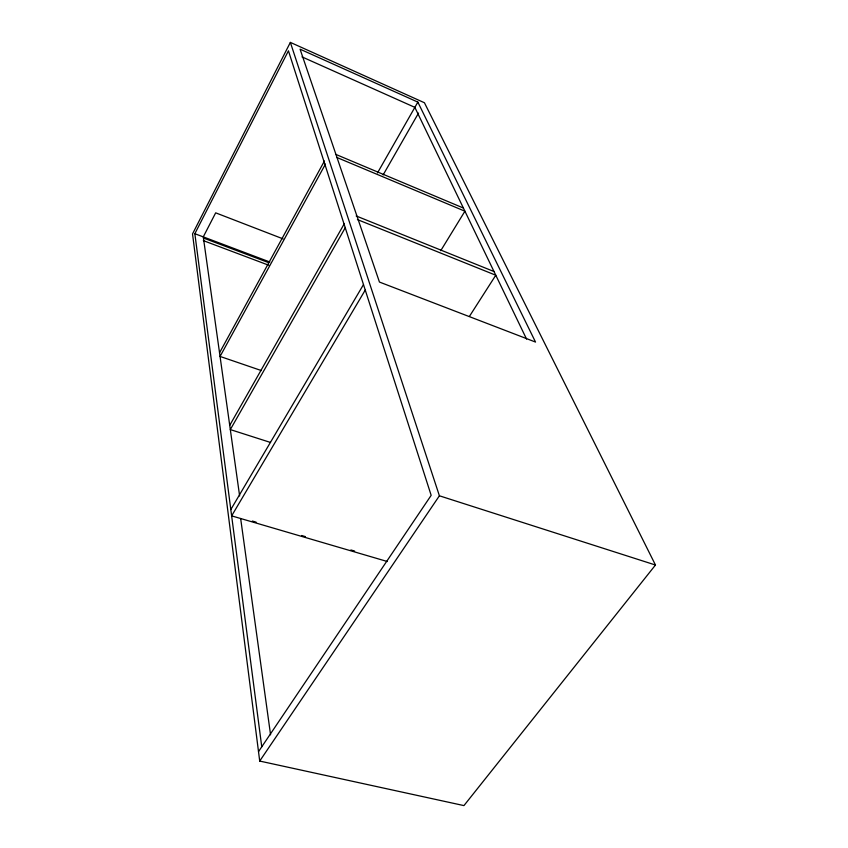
<?xml version="1.0" encoding="UTF-8"?>
<svg xmlns="http://www.w3.org/2000/svg" width="848" height="848" viewBox="0 0 848 848"><rect width="100%" height="100%" fill="white"/><g stroke="black" fill="none" stroke-linecap="round" stroke-linejoin="round"><path stroke-width="1.27" d="M290.366 42.4L192.528 233.921L259.711 761.059L463.941 805.6L655.472 565.022L424.435 102.756L290.366 42.4L439.402 495.794L259.711 761.059M261.756 746.823L194.849 233.709L288.437 50.816L431.166 495.349L258.513 751.635M219.537 352.8L324.424 161.035M325.462 164.088L220.056 356.436L261.364 370.565M229.723 425.367L344.203 223.872M345.412 227.455L230.317 429.586L270.544 442.465M377.498 172.918L417.852 102.11L300.065 49.173L379.448 282.055L535.523 342.062L417.852 102.11M383.137 174.911L418.53 113.07M230.815 509.563L363.485 284.578M365.244 290.058L231.642 515.87L387.388 561.535M440.737 250.701L464.916 211.205L336.645 157.378M469.495 316.283L495.783 275.229L357.421 219.579M252.322 521.043L256.117 522.156M301.591 535.501L305.375 536.614M350.849 549.96L354.644 551.062M439.402 495.794L655.472 565.022M203.319 240.609L268.742 265.233M194.849 233.709L269.823 262M203.584 238.087L268.689 262.647M283.084 238.882L215.678 212.837L203.276 236.889L239.634 495.953M356.192 215.964L494.002 271.53M335.596 154.304L463.39 208.036M301.994 56.89L414.852 107.357L526.576 339.094M240.652 518.51L270.576 734.813"/></g></svg>
